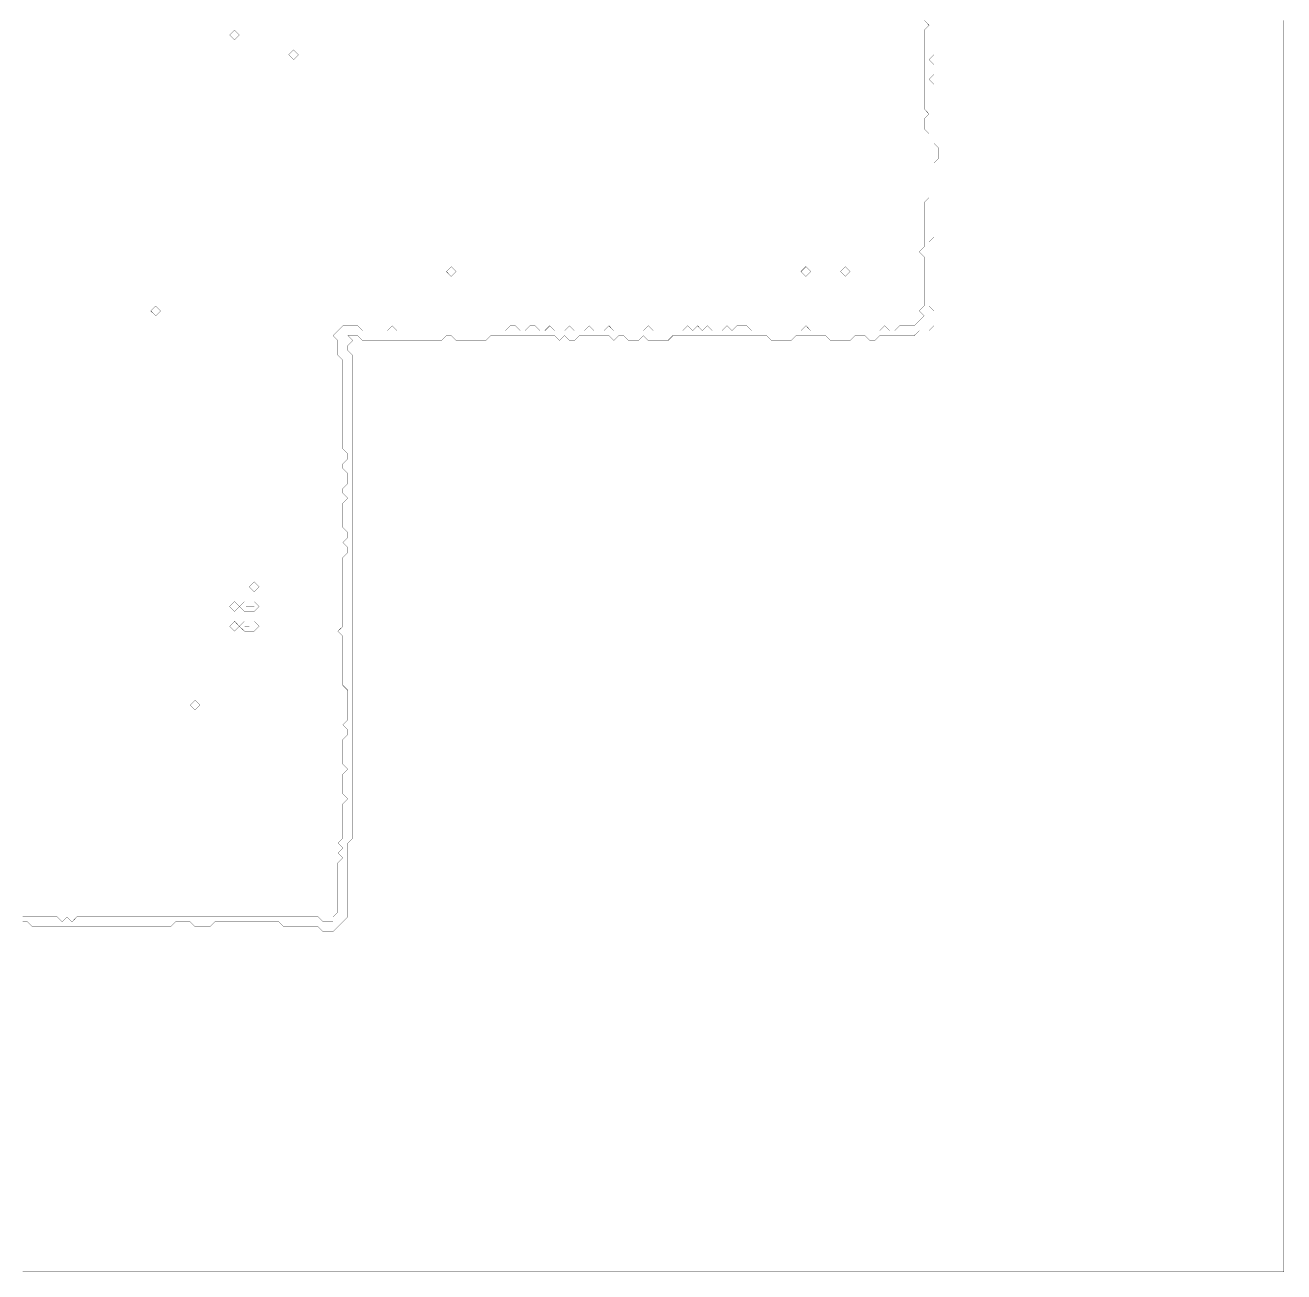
# Model space of a CAD drawing. Header units: metres. Extents: x 0 to 5076, y -5076 to 0.
# Drawn here: x 2538 to 5076, y -5076 to -2563 of the extents above; entities that cross this region are included whole.
import ezdxf

# ---------------------------------------------------------------- set-up
doc = ezdxf.new("R2010")
doc.units = ezdxf.units.M
doc.layers.add('conductor', color=1, linetype='Continuous')
doc.layers.add('substrate', color=5, linetype='Continuous')

msp = doc.modelspace()

# ---------------------------------------------------------------- linework, layer by layer
at = {"layer": 'conductor', "const_width": 0.5}
msp.add_lwpolyline([(2533.1, -4360.8), (2543, -4360.8), (2552.9, -4360.8), (2562.9, -4360.8), (2572.8, -4360.8), (2582.7, -4360.8), (2592.7, -4360.8), (2602.6, -4360.8), (2612.5, -4370.8), (2622.5, -4360.8), (2632.4, -4370.8), (2642.3, -4360.8), (2652.3, -4360.8), (2662.2, -4360.8), (2672.1, -4360.8), (2682.1, -4360.8), (2692, -4360.8), (2701.9, -4360.8), (2711.9, -4360.8), (2721.8, -4360.8), (2731.7, -4360.8), (2741.7, -4360.8), (2751.6, -4360.8), (2761.5, -4360.8), (2771.5, -4360.8), (2781.4, -4360.8), (2791.3, -4360.8), (2801.3, -4360.8), (2811.2, -4360.8), (2821.1, -4360.8), (2831.1, -4360.8), (2841, -4360.8), (2850.9, -4360.8), (2860.9, -4360.8), (2870.8, -4360.8), (2880.7, -4360.8), (2890.7, -4360.8), (2900.6, -4360.8), (2910.5, -4360.8), (2920.5, -4360.8), (2930.4, -4360.8), (2940.3, -4360.8), (2950.3, -4360.8), (2960.2, -4360.8), (2970.1, -4360.8), (2980.1, -4360.8), (2990, -4360.8), (2999.9, -4360.8), (3009.9, -4360.8), (3019.8, -4360.8), (3029.7, -4360.8), (3039.7, -4360.8), (3049.6, -4360.8), (3059.5, -4360.8), (3069.5, -4360.8), (3079.4, -4360.8), (3089.3, -4360.8), (3099.3, -4360.8), (3109.2, -4360.8), (3119.1, -4360.8), (3129.1, -4360.8), (3139, -4370.8), (3148.9, -4370.8), (3158.9, -4370.8), (3158.9, -4360.8), (3168.8, -4350.9), (3168.8, -4341), (3168.8, -4331), (3168.8, -4321.1), (3168.8, -4311.2), (3168.8, -4301.2), (3168.8, -4291.3), (3168.8, -4281.4), (3168.8, -4271.4), (3168.8, -4261.5), (3168.8, -4251.6), (3178.8, -4241.6), (3168.8, -4231.7), (3178.8, -4221.8), (3168.8, -4211.8), (3178.8, -4201.9), (3178.8, -4192), (3178.8, -4182), (3178.8, -4172.1), (3178.8, -4162.2), (3178.8, -4152.2), (3178.8, -4142.3), (3178.8, -4132.4), (3188.7, -4122.4), (3178.8, -4112.5), (3178.8, -4102.6), (3178.8, -4092.6), (3178.8, -4082.7), (3178.8, -4072.8), (3188.7, -4062.8), (3178.8, -4052.9), (3178.8, -4043), (3178.8, -4033), (3178.8, -4023.1), (3178.8, -4013.2), (3178.8, -4003.2), (3188.7, -3993.3), (3188.7, -3983.4), (3178.8, -3973.4), (3188.7, -3963.5), (3188.7, -3953.6), (3188.7, -3943.6), (3188.7, -3933.7), (3188.7, -3923.8), (3188.7, -3913.8), (3188.7, -3903.9), (3178.8, -3894), (3178.8, -3884), (3178.8, -3874.1), (3178.8, -3864.2), (3178.8, -3854.2), (3178.8, -3844.3), (3178.8, -3834.4), (3178.8, -3824.4), (3178.8, -3814.5), (3178.8, -3804.6), (3178.8, -3794.6), (3168.8, -3784.7), (3178.8, -3774.8), (3178.8, -3764.8), (3178.8, -3754.9), (3178.8, -3745), (3178.8, -3735), (3178.8, -3725.1), (3178.8, -3715.2), (3178.8, -3705.2), (3178.8, -3695.3), (3178.8, -3685.4), (3178.8, -3675.4), (3178.8, -3665.5), (3178.8, -3655.6), (3178.8, -3645.6), (3178.8, -3635.7), (3188.7, -3625.8), (3188.7, -3615.8), (3178.8, -3605.9), (3188.7, -3596), (3188.7, -3586), (3178.8, -3576.1), (3178.8, -3566.2), (3178.8, -3556.2), (3178.8, -3546.3), (3178.8, -3536.4), (3178.8, -3526.4), (3188.7, -3516.5), (3178.8, -3506.6), (3178.8, -3496.6), (3188.7, -3486.7), (3188.7, -3476.8), (3188.7, -3466.8), (3178.8, -3456.9), (3178.8, -3447), (3188.7, -3437), (3188.7, -3427.1), (3178.8, -3417.2), (3178.8, -3407.2), (3178.8, -3397.3), (3178.8, -3387.4), (3178.8, -3377.4), (3178.8, -3367.5), (3178.8, -3357.6), (3178.8, -3347.6), (3178.8, -3337.7), (3178.8, -3327.8), (3178.8, -3317.8), (3178.8, -3307.9), (3178.8, -3298), (3178.8, -3288), (3178.8, -3278.1), (3178.8, -3268.2), (3178.8, -3258.2), (3178.8, -3248.3), (3178.8, -3238.4), (3168.8, -3228.4), (3168.8, -3218.5), (3168.8, -3208.6), (3168.8, -3198.6), (3158.9, -3188.7), (3168.8, -3178.8), (3178.8, -3168.8), (3188.7, -3168.8), (3198.6, -3168.8), (3208.6, -3168.8), (3218.5, -3178.8), (3228.4, -3178.8), (3238.4, -3178.8), (3248.3, -3178.8), (3258.2, -3178.8), (3268.2, -3178.8), (3278.1, -3168.8), (3288, -3178.8), (3298, -3178.8), (3307.9, -3178.8), (3317.8, -3178.8), (3327.8, -3178.8), (3337.7, -3178.8), (3347.6, -3178.8), (3357.6, -3178.8), (3367.5, -3178.8), (3377.4, -3178.8), (3387.4, -3178.8), (3397.3, -3178.8), (3407.2, -3178.8), (3417.2, -3178.8), (3427.1, -3178.8), (3437, -3178.8), (3447, -3178.8), (3456.9, -3178.8), (3466.8, -3178.8), (3476.8, -3178.8), (3486.7, -3178.8), (3496.6, -3178.8), (3506.6, -3178.8), (3516.5, -3168.8), (3526.4, -3168.8), (3536.4, -3178.8), (3546.3, -3178.8), (3556.2, -3168.8), (3566.2, -3168.8), (3576.1, -3178.8), (3586, -3178.8), (3596, -3168.8), (3605.9, -3178.8), (3615.8, -3178.8), (3625.8, -3178.8), (3635.7, -3168.8), (3645.6, -3178.8), (3655.6, -3178.8), (3665.5, -3178.8), (3675.4, -3168.8), (3685.4, -3178.8), (3695.3, -3178.8), (3705.2, -3178.8), (3715.2, -3168.8), (3725.1, -3178.8), (3735, -3178.8), (3745, -3178.8), (3754.9, -3178.8), (3764.8, -3178.8), (3774.8, -3178.8), (3784.7, -3178.8), (3794.6, -3168.8), (3804.6, -3178.8), (3814.5, -3178.8), (3824.4, -3178.8), (3834.4, -3178.8), (3844.3, -3178.8), (3854.2, -3178.8), (3864.2, -3178.8), (3874.1, -3168.8), (3884, -3178.8), (3894, -3168.8), (3903.9, -3178.8), (3913.8, -3168.8), (3923.8, -3178.8), (3933.7, -3178.8), (3943.6, -3178.8), (3953.6, -3168.8), (3963.5, -3178.8), (3973.4, -3168.8), (3983.4, -3168.8), (3993.3, -3168.8), (4003.2, -3178.8), (4013.2, -3178.8), (4023.1, -3178.8), (4033, -3178.8), (4043, -3178.8), (4052.9, -3178.8), (4062.8, -3178.8), (4072.8, -3178.8), (4082.7, -3178.8), (4092.6, -3178.8), (4102.6, -3178.8), (4112.5, -3168.8), (4122.4, -3178.8), (4132.4, -3178.8), (4142.3, -3178.8), (4152.2, -3178.8), (4162.2, -3178.8), (4172.1, -3178.8), (4182, -3178.8), (4192, -3178.8), (4201.9, -3178.8), (4211.8, -3178.8), (4221.8, -3178.8), (4231.7, -3178.8), (4241.6, -3178.8), (4251.6, -3178.8), (4261.5, -3178.8), (4271.4, -3168.8), (4281.4, -3178.8), (4291.3, -3178.8), (4301.2, -3168.8), (4311.2, -3168.8), (4321.1, -3168.8), (4331, -3168.8), (4341, -3158.9), (4350.9, -3148.9), (4341, -3139), (4350.9, -3129.1), (4350.9, -3119.1), (4350.9, -3109.2), (4350.9, -3099.3), (4350.9, -3089.3), (4350.9, -3079.4), (4350.9, -3069.5), (4350.9, -3059.5), (4350.9, -3049.6), (4350.9, -3039.7), (4350.9, -3029.7), (4341, -3019.8), (4350.9, -3009.9), (4350.9, -2999.9), (4350.9, -2990), (4350.9, -2980.1), (4350.9, -2970.1), (4350.9, -2960.2), (4350.9, -2950.3), (4350.9, -2940.3), (4350.9, -2930.4), (4350.9, -2920.5), (4360.8, -2910.5), (4360.8, -2900.6), (4360.8, -2890.7), (4360.8, -2880.7), (4360.8, -2870.8), (4360.8, -2860.9), (4360.8, -2850.9), (4360.8, -2841), (4360.8, -2831.1), (4360.8, -2821.1), (4360.8, -2811.2), (4360.8, -2801.3), (4360.8, -2791.3), (4360.8, -2781.4), (4350.9, -2771.5), (4350.9, -2761.5), (4350.9, -2751.6), (4360.8, -2741.7), (4350.9, -2731.7), (4350.9, -2721.8), (4350.9, -2711.9), (4350.9, -2701.9), (4350.9, -2692), (4350.9, -2682.1), (4350.9, -2672.1), (4350.9, -2662.2), (4350.9, -2652.3), (4350.9, -2642.3), (4350.9, -2632.4), (4350.9, -2622.5), (4350.9, -2612.5), (4350.9, -2602.6), (4350.9, -2592.7), (4350.9, -2582.7), (4350.9, -2572.8), (4360.8, -2562.9), (4350.9, -2552.9)], dxfattribs=at)
for points in [[(2950.3, -2582.7), (2960.2, -2572.8), (2970.1, -2582.7), (2960.2, -2592.7)], [(3069.5, -2622.5), (3079.4, -2612.5), (3089.3, -2622.5), (3079.4, -2632.4)], [(3387.4, -3059.5), (3397.3, -3049.6), (3407.2, -3059.5), (3397.3, -3069.5)], [(4102.6, -3059.5), (4112.5, -3049.6), (4122.4, -3059.5), (4112.5, -3069.5)], [(4182, -3059.5), (4192, -3049.6), (4201.9, -3059.5), (4192, -3069.5)], [(2791.3, -3139), (2801.3, -3129.1), (2811.2, -3139), (2801.3, -3148.9)], [(2990, -3695.3), (2999.9, -3685.4), (3009.9, -3695.3), (2999.9, -3705.2)], [(2950.3, -3735), (2960.2, -3725.1), (2970.1, -3735), (2960.2, -3745)], [(2970.1, -3735), (2980.1, -3725.1), (2990, -3725.1), (2999.9, -3725.1), (3009.9, -3735), (2999.9, -3745), (2990, -3745), (2980.1, -3745)], [(2950.3, -3774.8), (2960.2, -3764.8), (2970.1, -3774.8), (2960.2, -3784.7)], [(2970.1, -3774.8), (2980.1, -3764.8), (2990, -3764.8), (2999.9, -3764.8), (3009.9, -3774.8), (2999.9, -3784.7), (2990, -3784.7), (2980.1, -3784.7)], [(2870.8, -3933.7), (2880.7, -3923.8), (2890.7, -3933.7), (2880.7, -3943.6)]]:
    msp.add_lwpolyline(points, close=True, dxfattribs=at)
at = {"layer": 'substrate', "const_width": 0.5}
for points in [[(2533.1, -5076.1), (2543, -5076.1), (2552.9, -5076.1), (2562.9, -5076.1), (2572.8, -5076.1), (2582.7, -5076.1), (2592.7, -5076.1), (2602.6, -5076.1), (2612.5, -5076.1), (2622.5, -5076.1), (2632.4, -5076.1), (2642.3, -5076.1), (2652.3, -5076.1), (2662.2, -5076.1), (2672.1, -5076.1), (2682.1, -5076.1), (2692, -5076.1), (2701.9, -5076.1), (2711.9, -5076.1), (2721.8, -5076.1), (2731.7, -5076.1), (2741.7, -5076.1), (2751.6, -5076.1), (2761.5, -5076.1), (2771.5, -5076.1), (2781.4, -5076.1), (2791.3, -5076.1), (2801.3, -5076.1), (2811.2, -5076.1), (2821.1, -5076.1), (2831.1, -5076.1), (2841, -5076.1), (2850.9, -5076.1), (2860.9, -5076.1), (2870.8, -5076.1), (2880.7, -5076.1), (2890.7, -5076.1), (2900.6, -5076.1), (2910.5, -5076.1), (2920.5, -5076.1), (2930.4, -5076.1), (2940.3, -5076.1), (2950.3, -5076.1), (2960.2, -5076.1), (2970.1, -5076.1), (2980.1, -5076.1), (2990, -5076.1), (2999.9, -5076.1), (3009.9, -5076.1), (3019.8, -5076.1), (3029.7, -5076.1), (3039.7, -5076.1), (3049.6, -5076.1), (3059.5, -5076.1), (3069.5, -5076.1), (3079.4, -5076.1), (3089.3, -5076.1), (3099.3, -5076.1), (3109.2, -5076.1), (3119.1, -5076.1), (3129.1, -5076.1), (3139, -5076.1), (3148.9, -5076.1), (3158.9, -5076.1), (3168.8, -5076.1), (3178.8, -5076.1), (3188.7, -5076.1), (3198.6, -5076.1), (3208.6, -5076.1), (3218.5, -5076.1), (3228.4, -5076.1), (3238.4, -5076.1), (3248.3, -5076.1), (3258.2, -5076.1), (3268.2, -5076.1), (3278.1, -5076.1), (3288, -5076.1), (3298, -5076.1), (3307.9, -5076.1), (3317.8, -5076.1), (3327.8, -5076.1), (3337.7, -5076.1), (3347.6, -5076.1), (3357.6, -5076.1), (3367.5, -5076.1), (3377.4, -5076.1), (3387.4, -5076.1), (3397.3, -5076.1), (3407.2, -5076.1), (3417.2, -5076.1), (3427.1, -5076.1), (3437, -5076.1), (3447, -5076.1), (3456.9, -5076.1), (3466.8, -5076.1), (3476.8, -5076.1), (3486.7, -5076.1), (3496.6, -5076.1), (3506.6, -5076.1), (3516.5, -5076.1), (3526.4, -5076.1), (3536.4, -5076.1), (3546.3, -5076.1), (3556.2, -5076.1), (3566.2, -5076.1), (3576.1, -5076.1), (3586, -5076.1), (3596, -5076.1), (3605.9, -5076.1), (3615.8, -5076.1), (3625.8, -5076.1), (3635.7, -5076.1), (3645.6, -5076.1), (3655.6, -5076.1), (3665.5, -5076.1), (3675.4, -5076.1), (3685.4, -5076.1), (3695.3, -5076.1), (3705.2, -5076.1), (3715.2, -5076.1), (3725.1, -5076.1), (3735, -5076.1), (3745, -5076.1), (3754.9, -5076.1), (3764.8, -5076.1), (3774.8, -5076.1), (3784.7, -5076.1), (3794.6, -5076.1), (3804.6, -5076.1), (3814.5, -5076.1), (3824.4, -5076.1), (3834.4, -5076.1), (3844.3, -5076.1), (3854.2, -5076.1), (3864.2, -5076.1), (3874.1, -5076.1), (3884, -5076.1), (3894, -5076.1), (3903.9, -5076.1), (3913.8, -5076.1), (3923.8, -5076.1), (3933.7, -5076.1), (3943.6, -5076.1), (3953.6, -5076.1), (3963.5, -5076.1), (3973.4, -5076.1), (3983.4, -5076.1), (3993.3, -5076.1), (4003.2, -5076.1), (4013.2, -5076.1), (4023.1, -5076.1), (4033, -5076.1), (4043, -5076.1), (4052.9, -5076.1), (4062.8, -5076.1), (4072.8, -5076.1), (4082.7, -5076.1), (4092.6, -5076.1), (4102.6, -5076.1), (4112.5, -5076.1), (4122.4, -5076.1), (4132.4, -5076.1), (4142.3, -5076.1), (4152.2, -5076.1), (4162.2, -5076.1), (4172.1, -5076.1), (4182, -5076.1), (4192, -5076.1), (4201.9, -5076.1), (4211.8, -5076.1), (4221.8, -5076.1), (4231.7, -5076.1), (4241.6, -5076.1), (4251.6, -5076.1), (4261.5, -5076.1), (4271.4, -5076.1), (4281.4, -5076.1), (4291.3, -5076.1), (4301.2, -5076.1), (4311.2, -5076.1), (4321.1, -5076.1), (4331, -5076.1), (4341, -5076.1), (4350.9, -5076.1), (4360.8, -5076.1), (4370.8, -5076.1), (4380.7, -5076.1), (4390.6, -5076.1), (4400.6, -5076.1), (4410.5, -5076.1), (4420.4, -5076.1), (4430.4, -5076.1), (4440.3, -5076.1), (4450.2, -5076.1), (4460.2, -5076.1), (4470.1, -5076.1), (4480.1, -5076.1), (4490, -5076.1), (4499.9, -5076.1), (4509.9, -5076.1), (4519.8, -5076.1), (4529.7, -5076.1), (4539.7, -5076.1), (4549.6, -5076.1), (4559.5, -5076.1), (4569.5, -5076.1), (4579.4, -5076.1), (4589.3, -5076.1), (4599.3, -5076.1), (4609.2, -5076.1), (4619.1, -5076.1), (4629.1, -5076.1), (4639, -5076.1), (4648.9, -5076.1), (4658.9, -5076.1), (4668.8, -5076.1), (4678.7, -5076.1), (4688.7, -5076.1), (4698.6, -5076.1), (4708.5, -5076.1), (4718.5, -5076.1), (4728.4, -5076.1), (4738.3, -5076.1), (4748.3, -5076.1), (4758.2, -5076.1), (4768.1, -5076.1), (4778.1, -5076.1), (4788, -5076.1), (4797.9, -5076.1), (4807.9, -5076.1), (4817.8, -5076.1), (4827.7, -5076.1), (4837.7, -5076.1), (4847.6, -5076.1), (4857.5, -5076.1), (4867.5, -5076.1), (4877.4, -5076.1), (4887.3, -5076.1), (4897.3, -5076.1), (4907.2, -5076.1), (4917.1, -5076.1), (4927.1, -5076.1), (4937, -5076.1), (4946.9, -5076.1), (4956.9, -5076.1), (4966.8, -5076.1), (4976.7, -5076.1), (4986.7, -5076.1), (4996.6, -5076.1), (5006.5, -5076.1), (5016.5, -5076.1), (5026.4, -5076.1), (5036.3, -5076.1), (5046.3, -5076.1), (5056.2, -5076.1), (5066.1, -5076.1), (5076.1, -5076.1), (5076.1, -5066.1), (5076.1, -5056.2), (5076.1, -5046.3), (5076.1, -5036.3), (5076.1, -5026.4), (5076.1, -5016.5), (5076.1, -5006.5), (5076.1, -4996.6), (5076.1, -4986.7), (5076.1, -4976.7), (5076.1, -4966.8), (5076.1, -4956.9), (5076.1, -4946.9), (5076.1, -4937), (5076.1, -4927.1), (5076.1, -4917.1), (5076.1, -4907.2), (5076.1, -4897.3), (5076.1, -4887.3), (5076.1, -4877.4), (5076.1, -4867.5), (5076.1, -4857.5), (5076.1, -4847.6), (5076.1, -4837.7), (5076.1, -4827.7), (5076.1, -4817.8), (5076.1, -4807.9), (5076.1, -4797.9), (5076.1, -4788), (5076.1, -4778.1), (5076.1, -4768.1), (5076.1, -4758.2), (5076.1, -4748.3), (5076.1, -4738.3), (5076.1, -4728.4), (5076.1, -4718.5), (5076.1, -4708.5), (5076.1, -4698.6), (5076.1, -4688.7), (5076.1, -4678.7), (5076.1, -4668.8), (5076.1, -4658.9), (5076.1, -4648.9), (5076.1, -4639), (5076.1, -4629.1), (5076.1, -4619.1), (5076.1, -4609.2), (5076.1, -4599.3), (5076.1, -4589.3), (5076.1, -4579.4), (5076.1, -4569.5), (5076.1, -4559.5), (5076.1, -4549.6), (5076.1, -4539.7), (5076.1, -4529.7), (5076.1, -4519.8), (5076.1, -4509.9), (5076.1, -4499.9), (5076.1, -4490), (5076.1, -4480.1), (5076.1, -4470.1), (5076.1, -4460.2), (5076.1, -4450.2), (5076.1, -4440.3), (5076.1, -4430.4), (5076.1, -4420.4), (5076.1, -4410.5), (5076.1, -4400.6), (5076.1, -4390.6), (5076.1, -4380.7), (5076.1, -4370.8), (5076.1, -4360.8), (5076.1, -4350.9), (5076.1, -4341), (5076.1, -4331), (5076.1, -4321.1), (5076.1, -4311.2), (5076.1, -4301.2), (5076.1, -4291.3), (5076.1, -4281.4), (5076.1, -4271.4), (5076.1, -4261.5), (5076.1, -4251.6), (5076.1, -4241.6), (5076.1, -4231.7), (5076.1, -4221.8), (5076.1, -4211.8), (5076.1, -4201.9), (5076.1, -4192), (5076.1, -4182), (5076.1, -4172.1), (5076.1, -4162.2), (5076.1, -4152.2), (5076.1, -4142.3), (5076.1, -4132.4), (5076.1, -4122.4), (5076.1, -4112.5), (5076.1, -4102.6), (5076.1, -4092.6), (5076.1, -4082.7), (5076.1, -4072.8), (5076.1, -4062.8), (5076.1, -4052.9), (5076.1, -4043), (5076.1, -4033), (5076.1, -4023.1), (5076.1, -4013.2), (5076.1, -4003.2), (5076.1, -3993.3), (5076.1, -3983.4), (5076.1, -3973.4), (5076.1, -3963.5), (5076.1, -3953.6), (5076.1, -3943.6), (5076.1, -3933.7), (5076.1, -3923.8), (5076.1, -3913.8), (5076.1, -3903.9), (5076.1, -3894), (5076.1, -3884), (5076.1, -3874.1), (5076.1, -3864.2), (5076.1, -3854.2), (5076.1, -3844.3), (5076.1, -3834.4), (5076.1, -3824.4), (5076.1, -3814.5), (5076.1, -3804.6), (5076.1, -3794.6), (5076.1, -3784.7), (5076.1, -3774.8), (5076.1, -3764.8), (5076.1, -3754.9), (5076.1, -3745), (5076.1, -3735), (5076.1, -3725.1), (5076.1, -3715.2), (5076.1, -3705.2), (5076.1, -3695.3), (5076.1, -3685.4), (5076.1, -3675.4), (5076.1, -3665.5), (5076.1, -3655.6), (5076.1, -3645.6), (5076.1, -3635.7), (5076.1, -3625.8), (5076.1, -3615.8), (5076.1, -3605.9), (5076.1, -3596), (5076.1, -3586), (5076.1, -3576.1), (5076.1, -3566.2), (5076.1, -3556.2), (5076.1, -3546.3), (5076.1, -3536.4), (5076.1, -3526.4), (5076.1, -3516.5), (5076.1, -3506.6), (5076.1, -3496.6), (5076.1, -3486.7), (5076.1, -3476.8), (5076.1, -3466.8), (5076.1, -3456.9), (5076.1, -3447), (5076.1, -3437), (5076.1, -3427.1), (5076.1, -3417.2), (5076.1, -3407.2), (5076.1, -3397.3), (5076.1, -3387.4), (5076.1, -3377.4), (5076.1, -3367.5), (5076.1, -3357.6), (5076.1, -3347.6), (5076.1, -3337.7), (5076.1, -3327.8), (5076.1, -3317.8), (5076.1, -3307.9), (5076.1, -3298), (5076.1, -3288), (5076.1, -3278.1), (5076.1, -3268.2), (5076.1, -3258.2), (5076.1, -3248.3), (5076.1, -3238.4), (5076.1, -3228.4), (5076.1, -3218.5), (5076.1, -3208.6), (5076.1, -3198.6), (5076.1, -3188.7), (5076.1, -3178.8), (5076.1, -3168.8), (5076.1, -3158.9), (5076.1, -3148.9), (5076.1, -3139), (5076.1, -3129.1), (5076.1, -3119.1), (5076.1, -3109.2), (5076.1, -3099.3), (5076.1, -3089.3), (5076.1, -3079.4), (5076.1, -3069.5), (5076.1, -3059.5), (5076.1, -3049.6), (5076.1, -3039.7), (5076.1, -3029.7), (5076.1, -3019.8), (5076.1, -3009.9), (5076.1, -2999.9), (5076.1, -2990), (5076.1, -2980.1), (5076.1, -2970.1), (5076.1, -2960.2), (5076.1, -2950.3), (5076.1, -2940.3), (5076.1, -2930.4), (5076.1, -2920.5), (5076.1, -2910.5), (5076.1, -2900.6), (5076.1, -2890.7), (5076.1, -2880.7), (5076.1, -2870.8), (5076.1, -2860.9), (5076.1, -2850.9), (5076.1, -2841), (5076.1, -2831.1), (5076.1, -2821.1), (5076.1, -2811.2), (5076.1, -2801.3), (5076.1, -2791.3), (5076.1, -2781.4), (5076.1, -2771.5), (5076.1, -2761.5), (5076.1, -2751.6), (5076.1, -2741.7), (5076.1, -2731.7), (5076.1, -2721.8), (5076.1, -2711.9), (5076.1, -2701.9), (5076.1, -2692), (5076.1, -2682.1), (5076.1, -2672.1), (5076.1, -2662.2), (5076.1, -2652.3), (5076.1, -2642.3), (5076.1, -2632.4), (5076.1, -2622.5), (5076.1, -2612.5), (5076.1, -2602.6), (5076.1, -2592.7), (5076.1, -2582.7), (5076.1, -2572.8), (5076.1, -2562.9), (5076.1, -2552.9)], [(4370.8, -2552.9), (4370.8, -2562.9), (4370.8, -2572.8), (4370.8, -2582.7), (4370.8, -2592.7), (4370.8, -2602.6), (4370.8, -2612.5), (4370.8, -2622.5), (4360.8, -2632.4), (4370.8, -2642.3), (4370.8, -2652.3), (4370.8, -2662.2), (4360.8, -2672.1), (4370.8, -2682.1), (4370.8, -2692), (4370.8, -2701.9), (4370.8, -2711.9), (4370.8, -2721.8), (4370.8, -2731.7), (4370.8, -2741.7), (4370.8, -2751.6), (4370.8, -2761.5), (4370.8, -2771.5), (4370.8, -2781.4), (4370.8, -2791.3), (4370.8, -2801.3), (4380.7, -2811.2), (4380.7, -2821.1), (4380.7, -2831.1), (4370.8, -2841), (4370.8, -2850.9), (4370.8, -2860.9), (4370.8, -2870.8), (4370.8, -2880.7), (4370.8, -2890.7), (4370.8, -2900.6), (4370.8, -2910.5), (4370.8, -2920.5), (4370.8, -2930.4), (4370.8, -2940.3), (4370.8, -2950.3), (4370.8, -2960.2), (4370.8, -2970.1), (4370.8, -2980.1), (4370.8, -2990), (4360.8, -2999.9), (4360.8, -3009.9), (4360.8, -3019.8), (4360.8, -3029.7), (4360.8, -3039.7), (4360.8, -3049.6), (4360.8, -3059.5), (4360.8, -3069.5), (4360.8, -3079.4), (4360.8, -3089.3), (4360.8, -3099.3), (4360.8, -3109.2), (4360.8, -3119.1), (4360.8, -3129.1), (4370.8, -3139), (4370.8, -3148.9), (4370.8, -3158.9), (4370.8, -3168.8), (4360.8, -3178.8), (4350.9, -3178.8), (4341, -3178.8), (4331, -3188.7), (4321.1, -3188.7), (4311.2, -3188.7), (4301.2, -3188.7), (4291.3, -3188.7), (4281.4, -3188.7), (4271.4, -3188.7), (4261.5, -3188.7), (4251.6, -3198.6), (4241.6, -3198.6), (4231.7, -3188.7), (4221.8, -3188.7), (4211.8, -3188.7), (4201.9, -3198.6), (4192, -3198.6), (4182, -3198.6), (4172.1, -3198.6), (4162.2, -3198.6), (4152.2, -3188.7), (4142.3, -3188.7), (4132.4, -3188.7), (4122.4, -3188.7), (4112.5, -3188.7), (4102.6, -3188.7), (4092.6, -3188.7), (4082.7, -3198.6), (4072.8, -3198.6), (4062.8, -3198.6), (4052.9, -3198.6), (4043, -3198.6), (4033, -3188.7), (4023.1, -3188.7), (4013.2, -3188.7), (4003.2, -3188.7), (3993.3, -3188.7), (3983.4, -3188.7), (3973.4, -3188.7), (3963.5, -3188.7), (3953.6, -3188.7), (3943.6, -3188.7), (3933.7, -3188.7), (3923.8, -3188.7), (3913.8, -3188.7), (3903.9, -3188.7), (3894, -3188.7), (3884, -3188.7), (3874.1, -3188.7), (3864.2, -3188.7), (3854.2, -3188.7), (3844.3, -3188.7), (3834.4, -3198.6), (3824.4, -3198.6), (3814.5, -3198.6), (3804.6, -3198.6), (3794.6, -3198.6), (3784.7, -3188.7), (3774.8, -3198.6), (3764.8, -3198.6), (3754.9, -3198.6), (3745, -3188.7), (3735, -3188.7), (3725.1, -3198.6), (3715.2, -3188.7), (3705.2, -3188.7), (3695.3, -3188.7), (3685.4, -3188.7), (3675.4, -3188.7), (3665.5, -3188.7), (3655.6, -3188.7), (3645.6, -3198.6), (3635.7, -3198.6), (3625.8, -3188.7), (3615.8, -3198.6), (3605.9, -3188.7), (3596, -3188.7), (3586, -3188.7), (3576.1, -3188.7), (3566.2, -3188.7), (3556.2, -3188.7), (3546.3, -3188.7), (3536.4, -3188.7), (3526.4, -3188.7), (3516.5, -3188.7), (3506.6, -3188.7), (3496.6, -3188.7), (3486.7, -3188.7), (3476.8, -3188.7), (3466.8, -3198.6), (3456.9, -3198.6), (3447, -3198.6), (3437, -3198.6), (3427.1, -3198.6), (3417.2, -3198.6), (3407.2, -3198.6), (3397.3, -3188.7), (3387.4, -3188.7), (3377.4, -3198.6), (3367.5, -3198.6), (3357.6, -3198.6), (3347.6, -3198.6), (3337.7, -3198.6), (3327.8, -3198.6), (3317.8, -3198.6), (3307.9, -3198.6), (3298, -3198.6), (3288, -3198.6), (3278.1, -3198.6), (3268.2, -3198.6), (3258.2, -3198.6), (3248.3, -3198.6), (3238.4, -3198.6), (3228.4, -3198.6), (3218.5, -3198.6), (3208.6, -3188.7), (3198.6, -3188.7), (3188.7, -3188.7), (3198.6, -3198.6), (3188.7, -3208.6), (3188.7, -3218.5), (3198.6, -3228.4), (3198.6, -3238.4), (3198.6, -3248.3), (3198.6, -3258.2), (3198.6, -3268.2), (3198.6, -3278.1), (3198.6, -3288), (3198.6, -3298), (3198.6, -3307.9), (3198.6, -3317.8), (3198.6, -3327.8), (3198.6, -3337.7), (3198.6, -3347.6), (3198.6, -3357.6), (3198.6, -3367.5), (3198.6, -3377.4), (3198.6, -3387.4), (3198.6, -3397.3), (3198.6, -3407.2), (3198.6, -3417.2), (3198.6, -3427.1), (3198.6, -3437), (3198.6, -3447), (3198.6, -3456.9), (3198.6, -3466.8), (3198.6, -3476.8), (3198.6, -3486.7), (3198.6, -3496.6), (3198.6, -3506.6), (3198.6, -3516.5), (3198.6, -3526.4), (3198.6, -3536.4), (3198.6, -3546.3), (3198.6, -3556.2), (3198.6, -3566.2), (3198.6, -3576.1), (3198.6, -3586), (3198.6, -3596), (3198.6, -3605.9), (3198.6, -3615.8), (3198.6, -3625.8), (3198.6, -3635.7), (3198.6, -3645.6), (3198.6, -3655.6), (3198.6, -3665.5), (3198.6, -3675.4), (3198.6, -3685.4), (3198.6, -3695.3), (3198.6, -3705.2), (3198.6, -3715.2), (3198.6, -3725.1), (3198.6, -3735), (3198.6, -3745), (3198.6, -3754.9), (3198.6, -3764.8), (3198.6, -3774.8), (3198.6, -3784.7), (3198.6, -3794.6), (3198.6, -3804.6), (3198.6, -3814.5), (3198.6, -3824.4), (3198.6, -3834.4), (3198.6, -3844.3), (3198.6, -3854.2), (3198.6, -3864.2), (3198.6, -3874.1), (3198.6, -3884), (3198.6, -3894), (3198.6, -3903.9), (3198.6, -3913.8), (3198.6, -3923.8), (3198.6, -3933.7), (3198.6, -3943.6), (3198.6, -3953.6), (3198.6, -3963.5), (3198.6, -3973.4), (3198.6, -3983.4), (3198.6, -3993.3), (3198.6, -4003.2), (3198.6, -4013.2), (3198.6, -4023.1), (3198.6, -4033), (3198.6, -4043), (3198.6, -4052.9), (3198.6, -4062.8), (3198.6, -4072.8), (3198.6, -4082.7), (3198.6, -4092.6), (3198.6, -4102.6), (3198.6, -4112.5), (3198.6, -4122.4), (3198.6, -4132.4), (3198.6, -4142.3), (3198.6, -4152.2), (3198.6, -4162.2), (3198.6, -4172.1), (3198.6, -4182), (3198.6, -4192), (3198.6, -4201.9), (3188.7, -4211.8), (3188.7, -4221.8), (3188.7, -4231.7), (3188.7, -4241.6), (3188.7, -4251.6), (3188.7, -4261.5), (3188.7, -4271.4), (3188.7, -4281.4), (3188.7, -4291.3), (3188.7, -4301.2), (3188.7, -4311.2), (3188.7, -4321.1), (3188.7, -4331), (3188.7, -4341), (3188.7, -4350.9), (3188.7, -4360.8), (3178.8, -4370.8), (3168.8, -4380.7), (3158.9, -4390.6), (3148.9, -4390.6), (3139, -4390.6), (3129.1, -4380.7), (3119.1, -4380.7), (3109.2, -4380.7), (3099.3, -4380.7), (3089.3, -4380.7), (3079.4, -4380.7), (3069.5, -4380.7), (3059.5, -4380.7), (3049.6, -4370.8), (3039.7, -4370.8), (3029.7, -4370.8), (3019.8, -4370.8), (3009.9, -4370.8), (2999.9, -4370.8), (2990, -4370.8), (2980.1, -4370.8), (2970.1, -4370.8), (2960.2, -4370.8), (2950.3, -4370.8), (2940.3, -4370.8), (2930.4, -4370.8), (2920.5, -4370.8), (2910.5, -4380.7), (2900.6, -4380.7), (2890.7, -4380.7), (2880.7, -4380.7), (2870.8, -4370.8), (2860.9, -4370.8), (2850.9, -4370.8), (2841, -4370.8), (2831.1, -4380.7), (2821.1, -4380.7), (2811.2, -4380.7), (2801.3, -4380.7), (2791.3, -4380.7), (2781.4, -4380.7), (2771.5, -4380.7), (2761.5, -4380.7), (2751.6, -4380.7), (2741.7, -4380.7), (2731.7, -4380.7), (2721.8, -4380.7), (2711.9, -4380.7), (2701.9, -4380.7), (2692, -4380.7), (2682.1, -4380.7), (2672.1, -4380.7), (2662.2, -4380.7), (2652.3, -4380.7), (2642.3, -4380.7), (2632.4, -4380.7), (2622.5, -4380.7), (2612.5, -4380.7), (2602.6, -4380.7), (2592.7, -4380.7), (2582.7, -4380.7), (2572.8, -4380.7), (2562.9, -4380.7), (2552.9, -4380.7), (2543, -4370.8), (2533.1, -4370.8)]]:
    msp.add_lwpolyline(points, dxfattribs=at)
for points in [[(2980.1, -3735), (2990, -3735), (2999.9, -3735), (2990, -3735)], [(2980.1, -3774.8), (2990, -3774.8)]]:
    msp.add_lwpolyline(points, close=True, dxfattribs=at)

doc.saveas('drawing.dxf')
